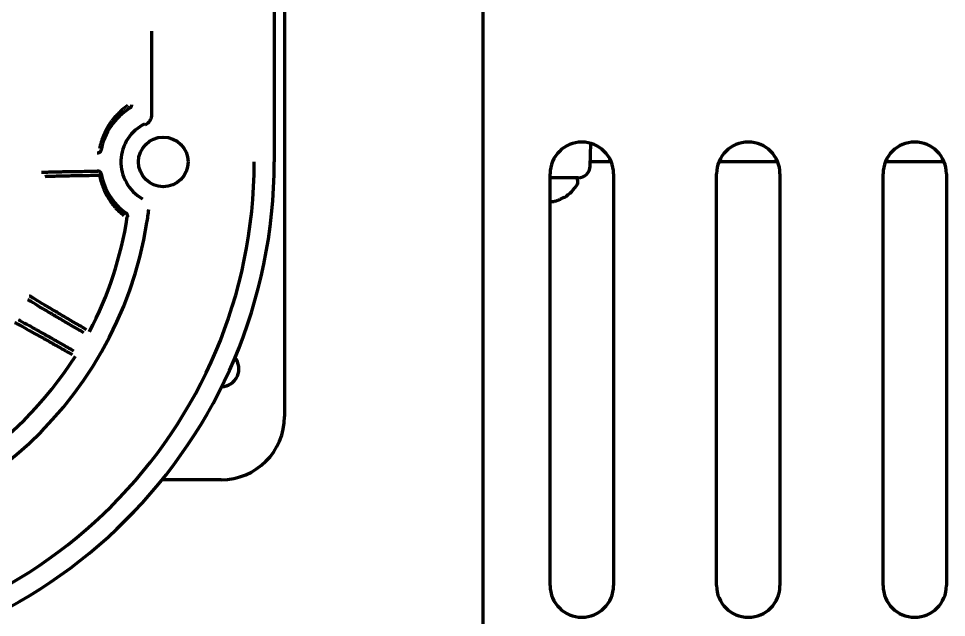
# Model space of a CAD drawing. Header units: inches. Extents: x -3022 to 7311, y 343 to 5680.
# Drawn here: x 2822.9 to 2939.9, y 5416.1 to 5491.7 of the extents above; entities that cross this region are included whole.
import ezdxf

# ---------------------------------------------------------------- set-up
doc = ezdxf.new("R2010")
doc.units = ezdxf.units.IN

msp = doc.modelspace()

# ---------------------------------------------------------------- linework, layer by layer
at = {"linetype": 'Continuous', "lineweight": 70}
for p, q in [((2855.12, 5545.61), (2855.12, 5473.6)), ((2881.42, 5510.9), (2881.42, 4887.6)), ((2856.42, 5493.96), (2856.42, 5441.46)), ((2839.69, 5479.64), (2839.69, 5490.1)), ((2894.97, 5473.05), (2895.07, 5475.93)), ((2897.63, 5473.6), (2894.99, 5473.6)), ((2918.63, 5473.6), (2911.21, 5473.6)), ((2939.63, 5473.6), (2932.21, 5473.6)), ((2889.92, 5420.1), (2889.92, 5472.1)), ((2893.47, 5471.6), (2889.92, 5471.6)), ((2893.42, 5471), (2893.42, 5471.2)), ((2897.92, 5472.1), (2897.92, 5420.1)), ((2910.92, 5420.1), (2910.92, 5472.1)), ((2918.92, 5472.1), (2918.92, 5420.1)), ((2931.92, 5420.1), (2931.92, 5472.1)), ((2939.92, 5472.1), (2939.92, 5420.1)), ((2891.72, 5469.15), (2891.72, 5469.12)), ((2848.42, 5433.46), (2840.96, 5433.46))]:
    msp.add_line(p, q, dxfattribs=at)
msp.add_circle((2841.12, 5473.6), 3.13, dxfattribs=at)
for centre, radius, start, end in [((2841.12, 5473.6), 7.99, 122.0759, 169.1104), ((2841.12, 5473.6), 5.34, 115.7368, 240.4997), ((2893.92, 5472.1), 4, 0, 180), ((2914.92, 5472.1), 4, 0, 180), ((2935.92, 5472.1), 4, 0, 180), ((2791.12, 5473.6), 64, 180, 0), ((2791.12, 5473.6), 61.47, 180, 0), ((2893.47, 5473.1), 1.5, 270, 358), ((2841.12, 5473.6), 7.99, 190.8896, 233.7004), ((2893.02, 5471.2), 0.4, 0, 90), ((2889.22, 5473.22), 4.8, 301.3727, 329.6988), ((2893.02, 5471), 0.4, 329.6988, 0), ((2789.48, 5473.86), 50.21, 350.9077, 352.8054), ((2791.12, 5473.6), 45.99, 332.2154, 351.3469), ((2791.12, 5473.6), 48.55, 189.0902, 350.9098), ((2791.12, 5473.6), 45.99, 302.2154, 327.7846), ((2848.42, 5447.46), 2.25, 271.4737, 39.4819), ((2848.42, 5441.46), 8, 270, 0), ((2893.92, 5420.1), 4, 180, 0), ((2914.92, 5420.1), 4, 180, 0), ((2935.92, 5420.1), 4, 180, 0)]:
    msp.add_arc(centre, radius, start, end, dxfattribs=at)
msp.add_ellipse((2838.19, 5479.64), major_axis=(-1.42, -0.5), ratio=0.998612, start_param=1.684757, end_param=2.803906, dxfattribs=at)
for points, knots in [([(2836.66, 5480.7), (2836.6, 5480.67), (2836.54, 5480.63), (2836.43, 5480.55), (2836.26, 5480.42), (2836.09, 5480.29), (2835.78, 5480.03), (2835.57, 5479.84), (2835.19, 5479.45), (2835, 5479.25), (2834.79, 5478.98), (2834.74, 5478.92), (2834.66, 5478.81), (2834.62, 5478.76), (2834.49, 5478.59), (2834.41, 5478.47), (2834.19, 5478.13), (2834.05, 5477.89), (2833.79, 5477.4), (2833.67, 5477.15), (2833.54, 5476.82), (2833.51, 5476.76), (2833.47, 5476.63), (2833.39, 5476.43), (2833.33, 5476.23), (2833.21, 5475.82), (2833.14, 5475.55), (2833.09, 5475.27)], [0, 0, 0, 0, 0.03125, 0.03125, 0.0625, 0.125, 0.125, 0.25, 0.25, 0.375, 0.375, 0.40625, 0.40625, 0.4375, 0.4375, 0.5, 0.5, 0.625, 0.625, 0.75, 0.75, 0.78125, 0.78125, 0.8125, 0.875, 0.875, 1, 1, 1, 1]), ([(2837.11, 5480.79), (2837.11, 5480.75), (2837.1, 5480.71), (2837.09, 5480.66), (2837.09, 5480.65), (2837.08, 5480.63), (2837.08, 5480.62), (2837.07, 5480.59), (2837.05, 5480.55), (2837.03, 5480.52), (2837.01, 5480.49), (2837, 5480.48), (2836.99, 5480.46), (2836.98, 5480.46), (2836.94, 5480.42), (2836.91, 5480.39), (2836.87, 5480.37)], [0, 0, 0, 0, 0.25, 0.25, 0.3125, 0.3125, 0.375, 0.375, 0.5, 0.625, 0.625, 0.6875, 0.6875, 0.75, 0.75, 1, 1, 1, 1]), ([(2833.27, 5475.11), (2833.27, 5475.08), (2833.26, 5475.05), (2833.24, 5475.01), (2833.24, 5475), (2833.22, 5474.97), (2833.22, 5474.96), (2833.19, 5474.92), (2833.18, 5474.9), (2833.15, 5474.87), (2833.14, 5474.86), (2833.12, 5474.84), (2833.11, 5474.83), (2833.08, 5474.8), (2833.05, 5474.78), (2833.01, 5474.76), (2833, 5474.75), (2832.98, 5474.74), (2832.96, 5474.74), (2832.92, 5474.72), (2832.87, 5474.71), (2832.81, 5474.7), (2832.78, 5474.7)], [0, 0, 0, 0, 0.125, 0.125, 0.1875, 0.1875, 0.25, 0.25, 0.375, 0.375, 0.4375, 0.4375, 0.5, 0.5, 0.625, 0.625, 0.6875, 0.6875, 0.75, 0.75, 0.875, 1, 1, 1, 1]), ([(2825.78, 5472.3), (2825.96, 5472.3), (2826.15, 5472.31), (2826.58, 5472.32), (2827.03, 5472.34), (2827.55, 5472.35), (2827.96, 5472.36), (2828.1, 5472.36), (2828.31, 5472.36), (2828.42, 5472.37), (2828.54, 5472.37), (2828.61, 5472.37), (2828.65, 5472.37), (2828.99, 5472.38), (2829.31, 5472.38), (2829.96, 5472.39), (2830.63, 5472.4), (2831.35, 5472.41), (2832.09, 5472.42), (2832.47, 5472.42), (2832.87, 5472.42)], [0, 0, 0, 0, 0.125, 0.125, 0.25, 0.375, 0.375, 0.4375, 0.4375, 0.46875, 0.484375, 0.484375, 0.5, 0.5, 0.625, 0.625, 0.75, 0.875, 0.875, 1, 1, 1, 1]), ([(2832.78, 5472.49), (2832.81, 5472.49), (2832.84, 5472.49), (2832.88, 5472.48), (2832.89, 5472.48), (2832.92, 5472.47), (2832.94, 5472.47), (2832.98, 5472.46), (2833, 5472.44), (2833.04, 5472.42), (2833.05, 5472.41), (2833.08, 5472.4), (2833.09, 5472.39), (2833.12, 5472.36), (2833.14, 5472.34), (2833.17, 5472.31), (2833.18, 5472.3), (2833.19, 5472.27), (2833.2, 5472.26), (2833.22, 5472.22), (2833.24, 5472.2), (2833.25, 5472.16), (2833.26, 5472.14), (2833.26, 5472.12), (2833.27, 5472.1), (2833.27, 5472.09)], [0, 0, 0, 0, 0.125, 0.125, 0.1875, 0.1875, 0.25, 0.25, 0.375, 0.375, 0.4375, 0.4375, 0.5, 0.5, 0.625, 0.625, 0.6875, 0.6875, 0.75, 0.75, 0.875, 0.875, 0.9375, 0.9375, 1, 1, 1, 1]), ([(2826.23, 5471.77), (2826.41, 5471.78), (2826.6, 5471.79), (2827, 5471.8), (2827.44, 5471.82), (2827.94, 5471.83), (2828.33, 5471.84), (2828.47, 5471.84), (2828.68, 5471.85), (2828.75, 5471.85), (2828.89, 5471.85), (2828.96, 5471.85), (2829.18, 5471.86), (2829.33, 5471.86), (2829.56, 5471.86), (2829.64, 5471.87), (2829.8, 5471.87), (2829.87, 5471.87), (2830.27, 5471.88), (2830.6, 5471.88), (2831.27, 5471.89), (2831.62, 5471.9), (2832.34, 5471.91), (2832.71, 5471.91), (2833.09, 5471.92)], [0, 0, 0, 0, 0.125, 0.125, 0.25, 0.375, 0.375, 0.4375, 0.4375, 0.46875, 0.46875, 0.5, 0.5, 0.5625, 0.5625, 0.59375, 0.59375, 0.625, 0.625, 0.75, 0.75, 0.875, 0.875, 1, 1, 1, 1]), ([(2833.09, 5471.92), (2833.11, 5471.79), (2833.14, 5471.66), (2833.2, 5471.41), (2833.23, 5471.29), (2833.33, 5470.92), (2833.41, 5470.68), (2833.59, 5470.21), (2833.69, 5469.98), (2833.85, 5469.64), (2833.91, 5469.53), (2834, 5469.36), (2834.03, 5469.31), (2834.1, 5469.2), (2834.13, 5469.14), (2834.29, 5468.87), (2834.43, 5468.66), (2834.72, 5468.26), (2834.88, 5468.06), (2835.13, 5467.78), (2835.21, 5467.68), (2835.35, 5467.55), (2835.39, 5467.5), (2835.48, 5467.41), (2835.53, 5467.37), (2835.76, 5467.15), (2835.95, 5466.98), (2836.15, 5466.83)], [0, 0, 0, 0, 0.0625, 0.0625, 0.125, 0.125, 0.25, 0.25, 0.375, 0.375, 0.4375, 0.4375, 0.46875, 0.46875, 0.5, 0.5, 0.625, 0.625, 0.75, 0.75, 0.8125, 0.8125, 0.84375, 0.84375, 0.875, 0.875, 1, 1, 1, 1]), ([(2836.39, 5467.16), (2836.42, 5467.13), (2836.46, 5467.1), (2836.5, 5467.05), (2836.51, 5467.03), (2836.53, 5466.99), (2836.54, 5466.97), (2836.56, 5466.93), (2836.57, 5466.9), (2836.58, 5466.86), (2836.59, 5466.81), (2836.59, 5466.77), (2836.59, 5466.72), (2836.59, 5466.7), (2836.59, 5466.68)], [0, 0, 0, 0, 0.25, 0.25, 0.375, 0.375, 0.5, 0.5, 0.625, 0.625, 0.75, 0.875, 0.875, 1, 1, 1, 1]), ([(2831.09, 5452.03), (2830.59, 5452.32), (2830.09, 5452.61), (2829.12, 5453.18), (2828.64, 5453.46), (2827.95, 5453.87), (2827.72, 5454), (2827.38, 5454.2), (2827.27, 5454.27), (2827.1, 5454.37), (2827.05, 5454.4), (2826.93, 5454.47), (2826.88, 5454.5), (2826.39, 5454.79), (2825.97, 5455.04), (2825.17, 5455.51), (2824.8, 5455.74), (2824.3, 5456.03), (2824.17, 5456.11), (2824.05, 5456.19)], [0, 0, 0, 0, 0.186124, 0.186124, 0.372249, 0.372249, 0.465311, 0.465311, 0.511842, 0.511842, 0.535108, 0.535108, 0.558373, 0.558373, 0.744498, 0.744498, 0.930622, 0.930622, 1, 1, 1, 1]), ([(2831.43, 5452.41), (2830.94, 5452.7), (2830.46, 5452.98), (2829.52, 5453.53), (2829.07, 5453.8), (2828.4, 5454.2), (2828.18, 5454.33), (2827.85, 5454.52), (2827.74, 5454.59), (2827.58, 5454.68), (2827.52, 5454.71), (2827.42, 5454.78), (2827.36, 5454.81), (2826.89, 5455.09), (2826.49, 5455.33), (2825.72, 5455.79), (2825.35, 5456.01), (2824.84, 5456.33), (2824.67, 5456.43), (2824.46, 5456.55), (2824.42, 5456.58), (2824.34, 5456.63), (2824.3, 5456.65), (2824.26, 5456.68), (2824.26, 5456.68), (2824.25, 5456.68)], [0, 0, 0, 0, 0.173487, 0.173487, 0.346974, 0.346974, 0.433717, 0.433717, 0.477089, 0.477089, 0.498775, 0.498775, 0.520461, 0.520461, 0.693947, 0.693947, 0.867434, 0.867434, 0.954178, 0.954178, 0.975864, 0.975864, 0.997549, 0.997549, 1, 1, 1, 1]), ([(2822.88, 5453.66), (2822.89, 5453.65), (2822.9, 5453.65), (2822.96, 5453.62), (2823, 5453.59), (2823.42, 5453.37), (2823.8, 5453.15), (2824.61, 5452.7), (2825.03, 5452.46), (2825.69, 5452.09), (2825.92, 5451.96), (2826.2, 5451.8), (2826.26, 5451.77), (2826.38, 5451.7), (2826.43, 5451.67), (2826.61, 5451.57), (2826.73, 5451.51), (2827.31, 5451.17), (2827.8, 5450.9), (2828.78, 5450.34), (2829.28, 5450.05), (2829.79, 5449.76)], [0, 0, 0, 0, 0.004613, 0.004613, 0.028891, 0.028891, 0.223112, 0.223112, 0.417334, 0.417334, 0.514445, 0.514445, 0.538723, 0.538723, 0.563001, 0.563001, 0.611556, 0.611556, 0.805778, 0.805778, 1, 1, 1, 1]), ([(2822.37, 5453.34), (2822.44, 5453.3), (2822.51, 5453.27), (2822.66, 5453.18), (2822.74, 5453.14), (2822.87, 5453.07), (2822.92, 5453.04), (2823, 5452.99), (2823.05, 5452.97), (2823.45, 5452.75), (2823.82, 5452.54), (2824.6, 5452.11), (2825.01, 5451.88), (2825.65, 5451.52), (2825.87, 5451.4), (2826.14, 5451.25), (2826.2, 5451.22), (2826.31, 5451.15), (2826.37, 5451.12), (2826.54, 5451.03), (2826.76, 5450.9), (2826.99, 5450.77), (2827.22, 5450.64), (2827.34, 5450.57), (2827.69, 5450.37), (2827.93, 5450.24), (2828.64, 5449.83), (2829.13, 5449.56), (2829.62, 5449.28)], [0, 0, 0, 0, 0.03625, 0.03625, 0.080057, 0.080057, 0.10196, 0.10196, 0.123864, 0.123864, 0.299091, 0.299091, 0.474318, 0.474318, 0.561932, 0.561932, 0.583835, 0.583835, 0.605739, 0.605739, 0.649546, 0.693352, 0.693352, 0.737159, 0.737159, 0.824773, 0.824773, 1, 1, 1, 1])]:
    msp.add_open_spline(points, degree=3, knots=knots, dxfattribs=at)
for points in [[(2890.42, 5468.6), (2890.47, 5468.62), (2890.58, 5468.65), (2890.74, 5468.7), (2890.9, 5468.75), (2891.06, 5468.81), (2891.21, 5468.88), (2891.36, 5468.96), (2891.53, 5469.04), (2891.65, 5469.11), (2891.72, 5469.15)], [(2889.92, 5468.6), (2889.94, 5468.6), (2890, 5468.59), (2890.07, 5468.59), (2890.14, 5468.59), (2890.21, 5468.59), (2890.28, 5468.59), (2890.35, 5468.59), (2890.39, 5468.6), (2890.42, 5468.6)]]:
    msp.add_open_spline(points, degree=3, dxfattribs=at)

doc.saveas('drawing.dxf')
